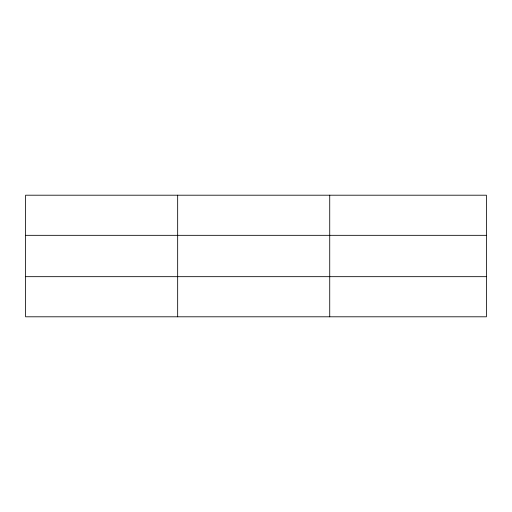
<?xml version="1.0" encoding="UTF-8"?>
<svg xmlns="http://www.w3.org/2000/svg" width="512" height="512" viewBox="0 0 512 512"><rect width="100%" height="100%" fill="white"/><g stroke="black" fill="none" stroke-linecap="round" stroke-linejoin="round"><path stroke-width="0.77" d="M177.664 316.8L177.664 195.2M329.728 316.8L329.728 195.2M486.4 235.328L486.4 195.2L25.6 195.2L25.6 316.8L486.4 316.8L486.4 235.328L25.6 235.328M25.6 276.672L486.4 276.672"/></g></svg>
